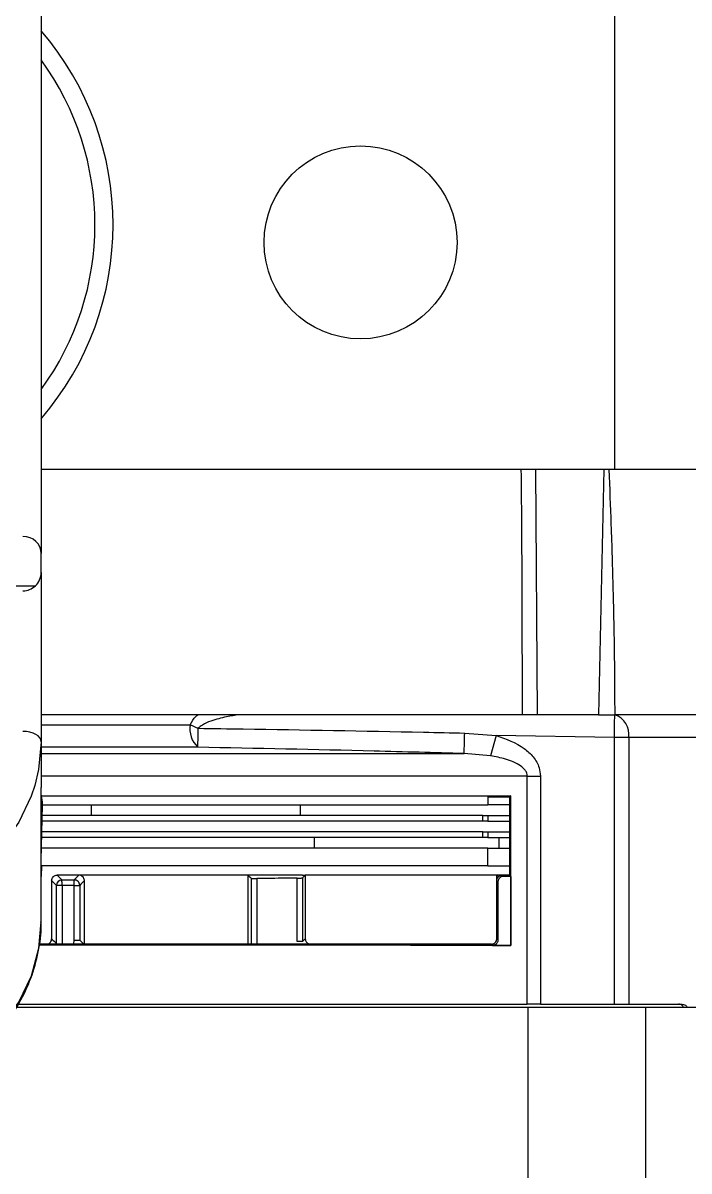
# Model space of a CAD drawing. Extents: x 16.7 to 113.1, y 4.5 to 84.5.
# Drawn here: x 54.531 to 56.364, y 68.255 to 71.414 of the extents above; entities that cross this region are included whole.
import ezdxf

# ---------------------------------------------------------------- set-up
doc = ezdxf.new("R2010")
doc.units = 0
doc.header["$MEASUREMENT"] = 0
doc.layers.add('OBJECT', color=7, linetype='CONTINUOUS')

msp = doc.modelspace()

# ---------------------------------------------------------------- linework, layer by layer
at = {"layer": 'OBJECT'}
for p, q in [((54.5807, 71.8379), (54.5807, 69.9546)), ((56.1597, 70.1854), (56.1597, 71.4354)), ((56.1597, 70.1854), (54.5807, 70.1854)), ((55.9469, 69.5104), (55.9423, 70.1854)), ((56.1295, 70.1854), (56.1146, 69.5104)), ((57.8477, 70.1854), (56.1597, 70.1854)), ((54.5807, 69.9019), (54.5807, 69.9546)), ((54.5807, 69.9019), (54.5807, 69.4364)), ((53.3545, 69.8654), (54.5649, 69.8654)), ((55.9053, 69.5104), (54.5807, 69.5104)), ((56.1146, 69.5104), (55.9469, 69.5104)), ((56.6823, 69.5104), (56.1592, 69.5104)), ((54.5807, 69.4834), (54.9913, 69.4834)), ((54.5807, 69.4364), (54.5807, 69.3108)), ((55.7464, 69.4604), (55.8326, 69.4536)), ((55.8326, 69.4536), (55.8175, 69.3978)), ((56.1583, 69.4484), (55.8326, 69.4536)), ((56.1583, 68.7145), (56.1583, 69.4484)), ((56.1978, 69.4484), (56.1583, 69.4484)), ((56.1978, 69.4484), (56.1978, 68.7145)), ((56.6597, 69.4484), (56.1978, 69.4484)), ((55.0121, 69.4214), (54.5807, 69.4214)), ((54.5807, 69.404), (55.7447, 69.404)), ((55.8175, 69.3978), (55.7447, 69.404)), ((55.9187, 69.3421), (54.5807, 69.3421)), ((55.9187, 68.7145), (55.9187, 69.3421)), ((55.9187, 69.3421), (55.9548, 69.3421)), ((55.9548, 69.3421), (55.9548, 68.7145)), ((54.5807, 68.9409), (54.5807, 69.3108)), ((54.5847, 69.2704), (54.5807, 69.2935)), ((54.5818, 69.2873), (55.8097, 69.2873)), ((55.8097, 69.2873), (55.8097, 69.2633)), ((55.8097, 69.2845), (55.8697, 69.2845)), ((55.873, 69.2879), (55.8697, 69.2845)), ((55.8697, 69.2845), (55.8702, 69.2845)), ((55.8702, 69.0695), (55.8702, 69.2845)), ((55.873, 68.8762), (55.873, 69.2879)), ((54.5807, 69.2633), (54.5847, 69.2633)), ((54.5807, 69.1105), (54.5847, 69.2617)), ((54.5847, 69.2648), (54.5847, 69.27)), ((54.5847, 69.2633), (55.8097, 69.2633)), ((54.719, 69.2333), (54.719, 69.2633)), ((55.2946, 69.2333), (55.2946, 69.2633)), ((55.8702, 69.2633), (55.8097, 69.2633)), ((55.796, 69.2184), (54.5836, 69.2184)), ((55.796, 69.2333), (54.5844, 69.2333)), ((55.796, 69.2184), (55.796, 69.2333)), ((55.796, 69.2333), (55.8097, 69.2333)), ((55.8097, 69.2184), (55.796, 69.2184)), ((55.8097, 69.2333), (55.8097, 69.2184)), ((55.8097, 69.2333), (55.8702, 69.2333)), ((55.8097, 69.2184), (55.8702, 69.2184)), ((55.796, 69.1884), (54.5839, 69.1884)), ((55.796, 69.1735), (55.796, 69.1884)), ((55.796, 69.1884), (55.8097, 69.1884)), ((55.8097, 69.1884), (55.8097, 69.1735)), ((55.8097, 69.1884), (55.8702, 69.1884)), ((55.796, 69.1735), (54.5836, 69.1735)), ((55.3329, 69.1435), (55.3329, 69.1735)), ((55.8097, 69.1735), (55.796, 69.1735)), ((55.8097, 69.1735), (55.8702, 69.1735)), ((55.8412, 69.1435), (55.8412, 69.1735)), ((55.8097, 69.1435), (54.5828, 69.1435)), ((55.8097, 69.0955), (55.8097, 69.1435)), ((55.8097, 69.1435), (55.8702, 69.1435)), ((54.5815, 69.0955), (54.5807, 69.0656)), ((55.8097, 69.0955), (54.5815, 69.0955)), ((55.8097, 69.0955), (55.8702, 69.0955)), ((54.6232, 69.0412), (54.6097, 69.0546)), ((54.6097, 69.0546), (54.6097, 69.0544)), ((54.6097, 69.0544), (54.6097, 68.8946)), ((54.6247, 69.0695), (54.6247, 69.0695)), ((54.6997, 69.0695), (54.6847, 69.0695)), ((55.15, 69.0695), (54.6997, 69.0695)), ((54.6997, 68.8795), (54.6997, 69.0544)), ((55.15, 69.0695), (55.15, 68.8795)), ((55.1597, 69.0695), (55.1501, 69.0695)), ((55.1593, 68.8795), (55.1593, 69.0603)), ((55.1743, 69.0601), (55.1743, 68.8795)), ((55.2851, 68.8871), (55.2851, 69.0613)), ((55.2997, 69.0695), (55.3077, 69.0695)), ((55.3001, 69.0619), (55.3001, 68.8871)), ((55.3077, 69.0695), (55.3077, 68.8947)), ((55.8347, 69.0695), (55.3077, 69.0695)), ((55.8347, 69.0542), (55.8347, 69.0695)), ((55.8687, 69.0695), (55.8347, 69.0695)), ((55.8379, 69.051), (55.8347, 69.0542)), ((55.8347, 68.8948), (55.8347, 69.0542)), ((55.8379, 69.051), (55.8379, 68.8915)), ((55.8498, 69.0695), (55.8497, 69.0695)), ((55.8697, 69.0695), (55.8687, 69.0695)), ((55.8702, 69.0695), (55.8697, 69.0695)), ((55.873, 69.0662), (55.873, 68.8762)), ((54.6232, 68.881), (54.6232, 69.0412)), ((54.6382, 69.0412), (54.6232, 69.0412)), ((54.6718, 69.0414), (54.6382, 69.0412)), ((54.6382, 69.0412), (54.6382, 68.881)), ((54.6718, 69.0414), (54.6868, 69.0414)), ((54.6718, 68.891), (54.6718, 69.0414)), ((54.6868, 69.0414), (54.6868, 68.891)), ((54.6097, 68.8946), (54.6097, 68.8944)), ((55.3001, 68.8871), (55.3077, 68.8947)), ((55.8347, 68.8948), (55.8379, 68.8915)), ((55.8347, 68.8942), (55.8347, 68.8948)), ((55.5847, 68.8795), (54.5764, 68.8795)), ((54.6705, 68.8795), (54.6718, 68.891)), ((54.6718, 68.891), (54.6868, 68.891)), ((54.6868, 68.891), (54.6997, 68.878)), ((55.3001, 68.8871), (55.2851, 68.8871)), ((55.5997, 68.8795), (55.5847, 68.8795)), ((55.5997, 68.8795), (55.5997, 68.8795)), ((55.8197, 68.8795), (55.8196, 68.8795)), ((55.873, 68.8762), (55.873, 68.8762)), ((54.5136, 68.7064), (55.9214, 68.7064)), ((54.5188, 68.7145), (55.9187, 68.7145)), ((55.9214, 68.1264), (55.9214, 68.7064)), ((55.9214, 68.7064), (56.2446, 68.7064)), ((55.9548, 68.7145), (56.1583, 68.7145)), ((56.1583, 68.7145), (56.1978, 68.7145)), ((56.1978, 68.7145), (56.3447, 68.7145)), ((56.2446, 68.1264), (56.2446, 68.7064)), ((56.2446, 68.7064), (56.3966, 68.7064))]:
    msp.add_line(p, q, dxfattribs=at)
at = {"layer": 'OBJECT', "flags": 128}
for points in [[(54.5807, 69.4364), (54.5798, 69.442), (54.5769, 69.4474), (54.5723, 69.4524), (54.5661, 69.4567), (54.5585, 69.4603), (54.5499, 69.4629), (54.5405, 69.4646), (54.5307, 69.4651)], [(54.5807, 69.4364), (54.5738, 69.3606), (54.563, 69.3158)], [(54.563, 69.3158), (54.5531, 69.2865), (54.5192, 69.2157), (54.4728, 69.1499), (54.415, 69.0904), (54.3469, 69.0387), (54.2702, 68.9959), (54.1866, 68.9629), (54.0979, 68.9405), (54.0061, 68.9292), (53.9133, 68.9292), (53.8215, 68.9405), (53.7329, 68.9629), (53.6492, 68.9959), (53.5725, 69.0387), (53.5045, 69.0904), (53.4466, 69.1499), (53.4002, 69.2157), (53.379, 69.2562)], [(54.6247, 69.0695), (54.6255, 69.0687), (54.6286, 69.0656), (54.6336, 69.0607), (54.6381, 69.0562)], [(54.6381, 69.0562), (54.6681, 69.0564), (54.6717, 69.0564)], [(54.6382, 69.0412), (54.6382, 69.0441), (54.6382, 69.0468), (54.6382, 69.0494), (54.6381, 69.0517), (54.6381, 69.0535), (54.6381, 69.0549), (54.6381, 69.0558), (54.6381, 69.0562)], [(54.6717, 69.0564), (54.6721, 69.0568), (54.6752, 69.06), (54.68, 69.0647), (54.6847, 69.0695)], [(54.6718, 69.0414), (54.6717, 69.0443), (54.6717, 69.047), (54.6717, 69.0496), (54.6717, 69.0519), (54.6717, 69.0537), (54.6717, 69.0551), (54.6717, 69.056), (54.6717, 69.0564)], [(54.6997, 69.0544), (54.6949, 69.0496), (54.6901, 69.0447), (54.6868, 69.0414)], [(55.15, 69.0695), (55.1518, 69.0678), (55.1557, 69.0639), (55.1593, 69.0603)], [(55.3077, 69.0695), (55.3037, 69.0655), (55.3001, 69.0619)], [(55.8347, 69.0695), (55.837, 69.0672), (55.8393, 69.065)], [(55.8497, 69.0695), (55.8505, 69.0687), (55.8529, 69.0662)], [(55.873, 69.0662), (55.8707, 69.0685), (55.8697, 69.0695)], [(53.3393, 68.9194), (53.3415, 68.8927), (53.3577, 68.8162), (53.3879, 68.7425), (53.4314, 68.6735), (53.4873, 68.6107), (53.5541, 68.5557), (53.6305, 68.5096), (53.7145, 68.4735), (53.8042, 68.4484), (53.8976, 68.4347), (53.9924, 68.4329), (54.0864, 68.4429), (54.1775, 68.4645), (54.2635, 68.4972), (54.3424, 68.5403), (54.4124, 68.5927), (54.4719, 68.6532), (54.5194, 68.7204), (54.5538, 68.7928), (54.5744, 68.8686), (54.5807, 68.9409)], [(55.8229, 68.8763), (55.8221, 68.8771), (55.8197, 68.8795)]]:
    msp.add_lwpolyline(points, dxfattribs=at)
at = {"layer": 'OBJECT'}
msp.add_circle((55.4597, 70.8104), 0.2655, dxfattribs=at)
for centre, radius, start, end in [((53.9597, 70.8589), 0.819, 319.3094, 40.6906), ((53.9597, 70.8589), 0.769, 323.8565, 36.1435), ((54.5307, 69.9019), 0.05, 313.1786, 0), ((54.5307, 69.9019), 0.05, 270, 313.1786), ((6.8494, 70.2864), 49.316, 359.02638, 359.0984), ((56.1429, 69.4573), 0.0556, 350.8084, 72.8844), ((55.0563, 69.4708), 0.0662, 169.0221, 228.1642), ((55.1687, 69.852), 0.4091, 244.3024, 247.6558), ((42.3788, 69.6984), 12.6363, 358.74403, 358.98063), ((38.8653, 69.9271), 16.8876, 358.22492, 358.41631), ((54.4647, 69.27), 0.12, 0, 0.1914), ((54.4647, 69.2648), 0.12, 359.2499, 0), ((54.4647, 69.2648), 0.12, 358.5, 359.2499), ((54.6382, 69.0412), 0.015, 90.3651, 179.9547), ((54.6718, 69.0414), 0.015, 0.0468, 90.2895)]:
    msp.add_arc(centre, radius, start, end, dxfattribs=at)
for centre, major_axis, ratio, start_param, end_param in [((54.5307, 69.9546), (0.05, 0), 0.938361, 0, 1.570796), ((55.0781, 67.2008), (2.3412, 0), 0.904333, 1.783132, 1.78488)]:
    msp.add_ellipse(centre, major_axis=major_axis, ratio=ratio, start_param=start_param, end_param=end_param, dxfattribs=at)
for points, knots in [([(55.9053, 69.5104), (55.9051, 69.6149), (55.9048, 69.8239), (55.9036, 70.0489), (55.9023, 70.1694), (55.9021, 70.1854)], [0, 0, 0, 0, 0.46446, 0.928893, 1, 1, 1, 1]), ([(56.1431, 70.1854), (56.1451, 70.135), (56.1496, 70.0249), (56.1547, 69.8548), (56.1584, 69.6802), (56.1589, 69.5653), (56.1592, 69.5104)], [0, 0, 0, 0, 0.22394, 0.489698, 0.755953, 1, 1, 1, 1]), ([(54.9913, 69.4834), (54.9956, 69.4917), (55.001, 69.5024), (55.0101, 69.509), (55.0121, 69.5104)], [0, 0, 0, 0, 0.785748, 1, 1, 1, 1]), ([(55.1257, 69.5104), (55.1141, 69.5088), (55.0878, 69.5052), (55.0539, 69.4956), (55.027, 69.4856), (55.0168, 69.4768), (55.0132, 69.4736)], [0, 0, 0, 0, 0.293555, 0.667633, 0.881098, 1, 1, 1, 1]), ([(55.9469, 69.5104), (55.9431, 69.5104), (55.9325, 69.5104), (55.9179, 69.5104), (55.9087, 69.5104), (55.9053, 69.5104)], [0, 0, 0, 0, 0.263886, 0.723096, 1, 1, 1, 1]), ([(56.1146, 69.5104), (56.1214, 69.5104), (56.1349, 69.5104), (56.15, 69.5104), (56.1573, 69.5104), (56.1592, 69.5104)], [0, 0, 0, 0, 0.425021, 0.850044, 1, 1, 1, 1]), ([(55.0132, 69.4736), (55.0545, 69.473), (55.2612, 69.47), (55.5055, 69.4655), (55.7086, 69.4612), (55.7464, 69.4604)], [0, 0, 0, 0, 0.1690993, 0.845499, 1, 1, 1, 1]), ([(55.8326, 69.4536), (55.86, 69.4441), (55.8982, 69.4308), (55.9359, 69.3957), (55.9522, 69.369), (55.9541, 69.3499), (55.9548, 69.3421)], [0, 0, 0, 0, 0.4849631, 0.6758982, 0.8683927, 1, 1, 1, 1]), ([(55.7447, 69.404), (55.6621, 69.4063), (55.4179, 69.4131), (55.1737, 69.4181), (55.0121, 69.4214)], [0, 0, 0, 0, 0.33844, 1, 1, 1, 1]), ([(55.9187, 69.3421), (55.9184, 69.3448), (55.9177, 69.3509), (55.9113, 69.361), (55.8928, 69.3767), (55.8598, 69.3896), (55.8312, 69.3952), (55.8175, 69.3978)], [0, 0, 0, 0, 0.0643079, 0.144324, 0.2802279, 0.6533151, 1, 1, 1, 1]), ([(54.5818, 69.2873), (54.6997, 69.2873), (54.9406, 69.2874), (55.2769, 69.2875), (55.5919, 69.2877), (55.7793, 69.2878), (55.873, 69.2879)], [0, 0, 0, 0, 0.256595, 0.524344, 0.762172, 1, 1, 1, 1]), ([(54.6097, 69.0546), (54.6098, 69.0557), (54.61, 69.0584), (54.6118, 69.0626), (54.6152, 69.0665), (54.6197, 69.069), (54.623, 69.0694), (54.6247, 69.0695)], [0, 0, 0, 0, 0.139108, 0.354907, 0.570672, 0.785286, 1, 1, 1, 1]), ([(54.6847, 69.0695), (54.6822, 69.0695), (54.6723, 69.0695), (54.6523, 69.0695), (54.6347, 69.0695), (54.6247, 69.0695)], [0, 0, 0, 0, 0.124522, 0.499558, 1, 1, 1, 1]), ([(54.6997, 69.0544), (54.6997, 69.0555), (54.6995, 69.0582), (54.6977, 69.0625), (54.6943, 69.0664), (54.6898, 69.069), (54.6864, 69.0694), (54.6847, 69.0695)], [0, 0, 0, 0, 0.132086, 0.346838, 0.565443, 0.785527, 1, 1, 1, 1]), ([(55.1593, 69.0603), (55.1596, 69.0603), (55.16, 69.0602), (55.1627, 69.0601), (55.1666, 69.0601), (55.1707, 69.0601), (55.1734, 69.0601), (55.1743, 69.0601)], [0, 0, 0, 0, 0.218376, 0.436761, 0.655077, 0.873327, 1, 1, 1, 1]), ([(55.2997, 69.0695), (55.2882, 69.0695), (55.265, 69.0695), (55.2185, 69.0695), (55.1832, 69.0695), (55.1597, 69.0695)], [0, 0, 0, 0, 0.250102, 0.500204, 1, 1, 1, 1]), ([(55.2851, 69.0613), (55.2773, 69.0612), (55.2568, 69.061), (55.2237, 69.0606), (55.1945, 69.0603), (55.1781, 69.0601), (55.1743, 69.0601)], [0, 0, 0, 0, 0.2113954, 0.5547031, 0.8980099, 1, 1, 1, 1]), ([(55.2851, 69.0613), (55.2868, 69.0614), (55.2902, 69.0614), (55.2947, 69.0615), (55.2981, 69.0617), (55.2998, 69.0618), (55.3, 69.0619), (55.3001, 69.0619)], [0, 0, 0, 0, 0.2182797, 0.4365549, 0.6548958, 0.873318, 1, 1, 1, 1]), ([(55.8347, 69.0548), (55.8349, 69.0565), (55.8353, 69.0598), (55.8382, 69.0645), (55.8423, 69.0679), (55.8466, 69.0694), (55.8489, 69.0695), (55.8497, 69.0695)], [0, 0, 0, 0, 0.22009, 0.439946, 0.66243, 0.885034, 1, 1, 1, 1]), ([(55.8347, 69.0542), (55.8347, 69.0544), (55.8347, 69.0546), (55.8347, 69.0547), (55.8347, 69.0548)], [0, 0, 0, 0, 0.637815, 1, 1, 1, 1]), ([(55.8529, 69.0662), (55.8508, 69.066), (55.8468, 69.0655), (55.842, 69.0619), (55.839, 69.0573), (55.838, 69.0536), (55.8379, 69.0514), (55.8379, 69.051)], [0, 0, 0, 0, 0.29148, 0.560989, 0.754894, 0.949735, 1, 1, 1, 1]), ([(55.8498, 69.0695), (55.8506, 69.0695), (55.8573, 69.0695), (55.8639, 69.0695), (55.8697, 69.0695)], [0, 0, 0, 0, 0.127494, 1, 1, 1, 1]), ([(55.873, 69.0662), (55.87, 69.0662), (55.8641, 69.0662), (55.8574, 69.0662), (55.8537, 69.0662), (55.8529, 69.0662)], [0, 0, 0, 0, 0.44189, 0.883774, 1, 1, 1, 1]), ([(53.3407, 68.9185), (53.3415, 68.9019), (53.3437, 68.8608), (53.3614, 68.7967), (53.3913, 68.7277), (53.433, 68.6631), (53.4851, 68.604), (53.5467, 68.5516), (53.6167, 68.507), (53.6937, 68.471), (53.776, 68.4444), (53.8621, 68.4278), (53.9502, 68.4214), (54.0386, 68.4256), (54.1254, 68.44), (54.2089, 68.4646), (54.2875, 68.4989), (54.3596, 68.5422), (54.4235, 68.5936), (54.4781, 68.6522), (54.522, 68.7168), (54.5547, 68.7858), (54.5741, 68.8579), (54.5823, 68.9103), (54.5803, 68.9379), (54.58, 68.941)], [0, 0, 0, 0, 0.0307186, 0.0759109, 0.1211528, 0.1665302, 0.2120877, 0.2578266, 0.303719, 0.3497253, 0.3958087, 0.4419419, 0.4881084, 0.5343005, 0.5805154, 0.6267501, 0.6729965, 0.719237, 0.7654402, 0.8115602, 0.8575413, 0.9033322, 0.9489061, 0.99428, 1, 1, 1, 1]), ([(54.5947, 68.8795), (54.5958, 68.8796), (54.5986, 68.8798), (54.6028, 68.8815), (54.6066, 68.8849), (54.6092, 68.8894), (54.6096, 68.8928), (54.6097, 68.8944)], [0, 0, 0, 0, 0.139019, 0.354778, 0.570512, 0.785205, 1, 1, 1, 1]), ([(54.6097, 68.8944), (54.6097, 68.8944), (54.6145, 68.8897), (54.6189, 68.8853), (54.6232, 68.881)], [0, 0, 0, 0, 0.000031, 1, 1, 1, 1]), ([(55.3077, 68.8947), (55.3078, 68.8931), (55.3081, 68.8899), (55.3104, 68.8856), (55.3138, 68.8822), (55.318, 68.8799), (55.3212, 68.8797), (55.3227, 68.8795)], [0, 0, 0, 0, 0.193004, 0.38573, 0.585959, 0.80189, 1, 1, 1, 1]), ([(55.8197, 68.8795), (55.8212, 68.8796), (55.8242, 68.8799), (55.8289, 68.8823), (55.8325, 68.8862), (55.8344, 68.8905), (55.8346, 68.8932), (55.8347, 68.8942)], [0, 0, 0, 0, 0.210558, 0.420452, 0.641378, 0.864078, 1, 1, 1, 1]), ([(55.8347, 68.8942), (55.8347, 68.8944), (55.8347, 68.8945), (55.8347, 68.8947), (55.8347, 68.8948)], [0, 0, 0, 0, 0.636752, 1, 1, 1, 1]), ([(55.5847, 68.8764), (55.5021, 68.8764), (55.337, 68.8765), (55.0741, 68.8766), (54.82, 68.8767), (54.6504, 68.8767), (54.5748, 68.8767)], [0, 0, 0, 0, 0.259328, 0.518656, 0.785519, 1, 1, 1, 1]), ([(55.5752, 68.8795), (55.5754, 68.8795), (55.6602, 68.8795), (55.7401, 68.8795), (55.8197, 68.8795)], [0, 0, 0, 0, 0.002837, 1, 1, 1, 1]), ([(55.873, 68.8762), (55.8526, 68.8762), (55.8117, 68.8762), (55.7492, 68.8763), (55.674, 68.8763), (55.6185, 68.8763), (55.5847, 68.8764)], [0, 0, 0, 0, 0.218765, 0.43753, 0.656295, 1, 1, 1, 1]), ([(55.8196, 68.8795), (55.8043, 68.8795), (55.7685, 68.8795), (55.6958, 68.8795), (55.6371, 68.8795), (55.5997, 68.8795)], [0, 0, 0, 0, 0.21413, 0.4988621, 1, 1, 1, 1]), ([(55.8379, 68.8915), (55.8378, 68.89), (55.8375, 68.887), (55.8355, 68.8829), (55.8325, 68.8795), (55.8282, 68.8768), (55.8248, 68.8765), (55.8229, 68.8763)], [0, 0, 0, 0, 0.172842, 0.345192, 0.529672, 0.742964, 1, 1, 1, 1]), ([(55.8229, 68.8763), (55.8279, 68.8763), (55.8447, 68.8762), (55.8613, 68.8762), (55.873, 68.8762)], [0, 0, 0, 0, 0.298618, 1, 1, 1, 1]), ([(55.9548, 68.7145), (55.9483, 68.7145), (55.9354, 68.7145), (55.9243, 68.7145), (55.9187, 68.7145)], [0, 0, 0, 0, 0.5, 1, 1, 1, 1]), ([(56.3481, 68.7064), (56.3481, 68.7066), (56.3474, 68.7083), (56.3447, 68.7111), (56.3402, 68.714), (56.3366, 68.7144), (56.3347, 68.7145)], [0, 0, 0, 0, 0.026878, 0.274182, 0.638828, 1, 1, 1, 1]), ([(56.3447, 68.7145), (56.347, 68.7142), (56.3509, 68.7137), (56.3553, 68.7108), (56.3569, 68.7083), (56.3574, 68.7074)], [0, 0, 0, 0, 0.487322, 0.826839, 1, 1, 1, 1])]:
    msp.add_open_spline(points, degree=3, knots=knots, dxfattribs=at)

doc.saveas('drawing.dxf')
